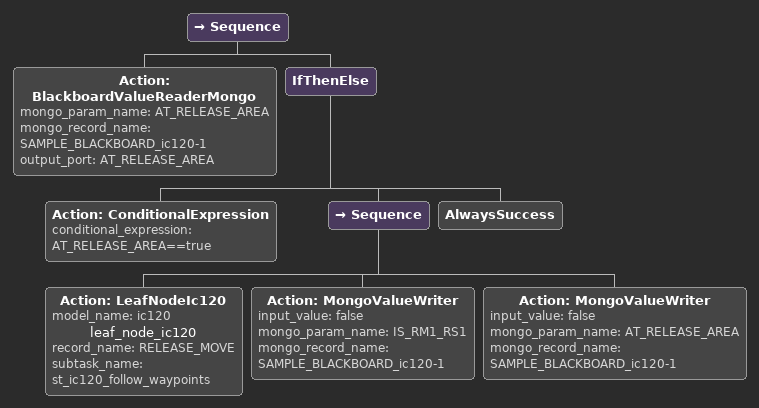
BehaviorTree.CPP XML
<Sequence>
    <Action ID="BlackboardValueReaderMongo" mongo_param_name="AT_RELEASE_AREA" mongo_record_name="SAMPLE_BLACKBOARD_ic120-1" output_port="AT_RELEASE_AREA"/>
    <IfThenElse>
        <Action ID="ConditionalExpression" conditional_expression="AT_RELEASE_AREA==true"/>
        <Sequence>
            <Action ID="LeafNodeIc120" model_name="ic120" name="leaf_node_ic120" record_name="RELEASE_MOVE" subtask_name="st_ic120_follow_waypoints"/>
            <Action ID="MongoValueWriter" input_value="false" mongo_param_name="IS_RM1_RS1" mongo_record_name="SAMPLE_BLACKBOARD_ic120-1"/>
            <Action ID="MongoValueWriter" input_value="false" mongo_param_name="AT_RELEASE_AREA" mongo_record_name="SAMPLE_BLACKBOARD_ic120-1"/>
        </Sequence>
        <AlwaysSuccess/>
    </IfThenElse>
</Sequence>
